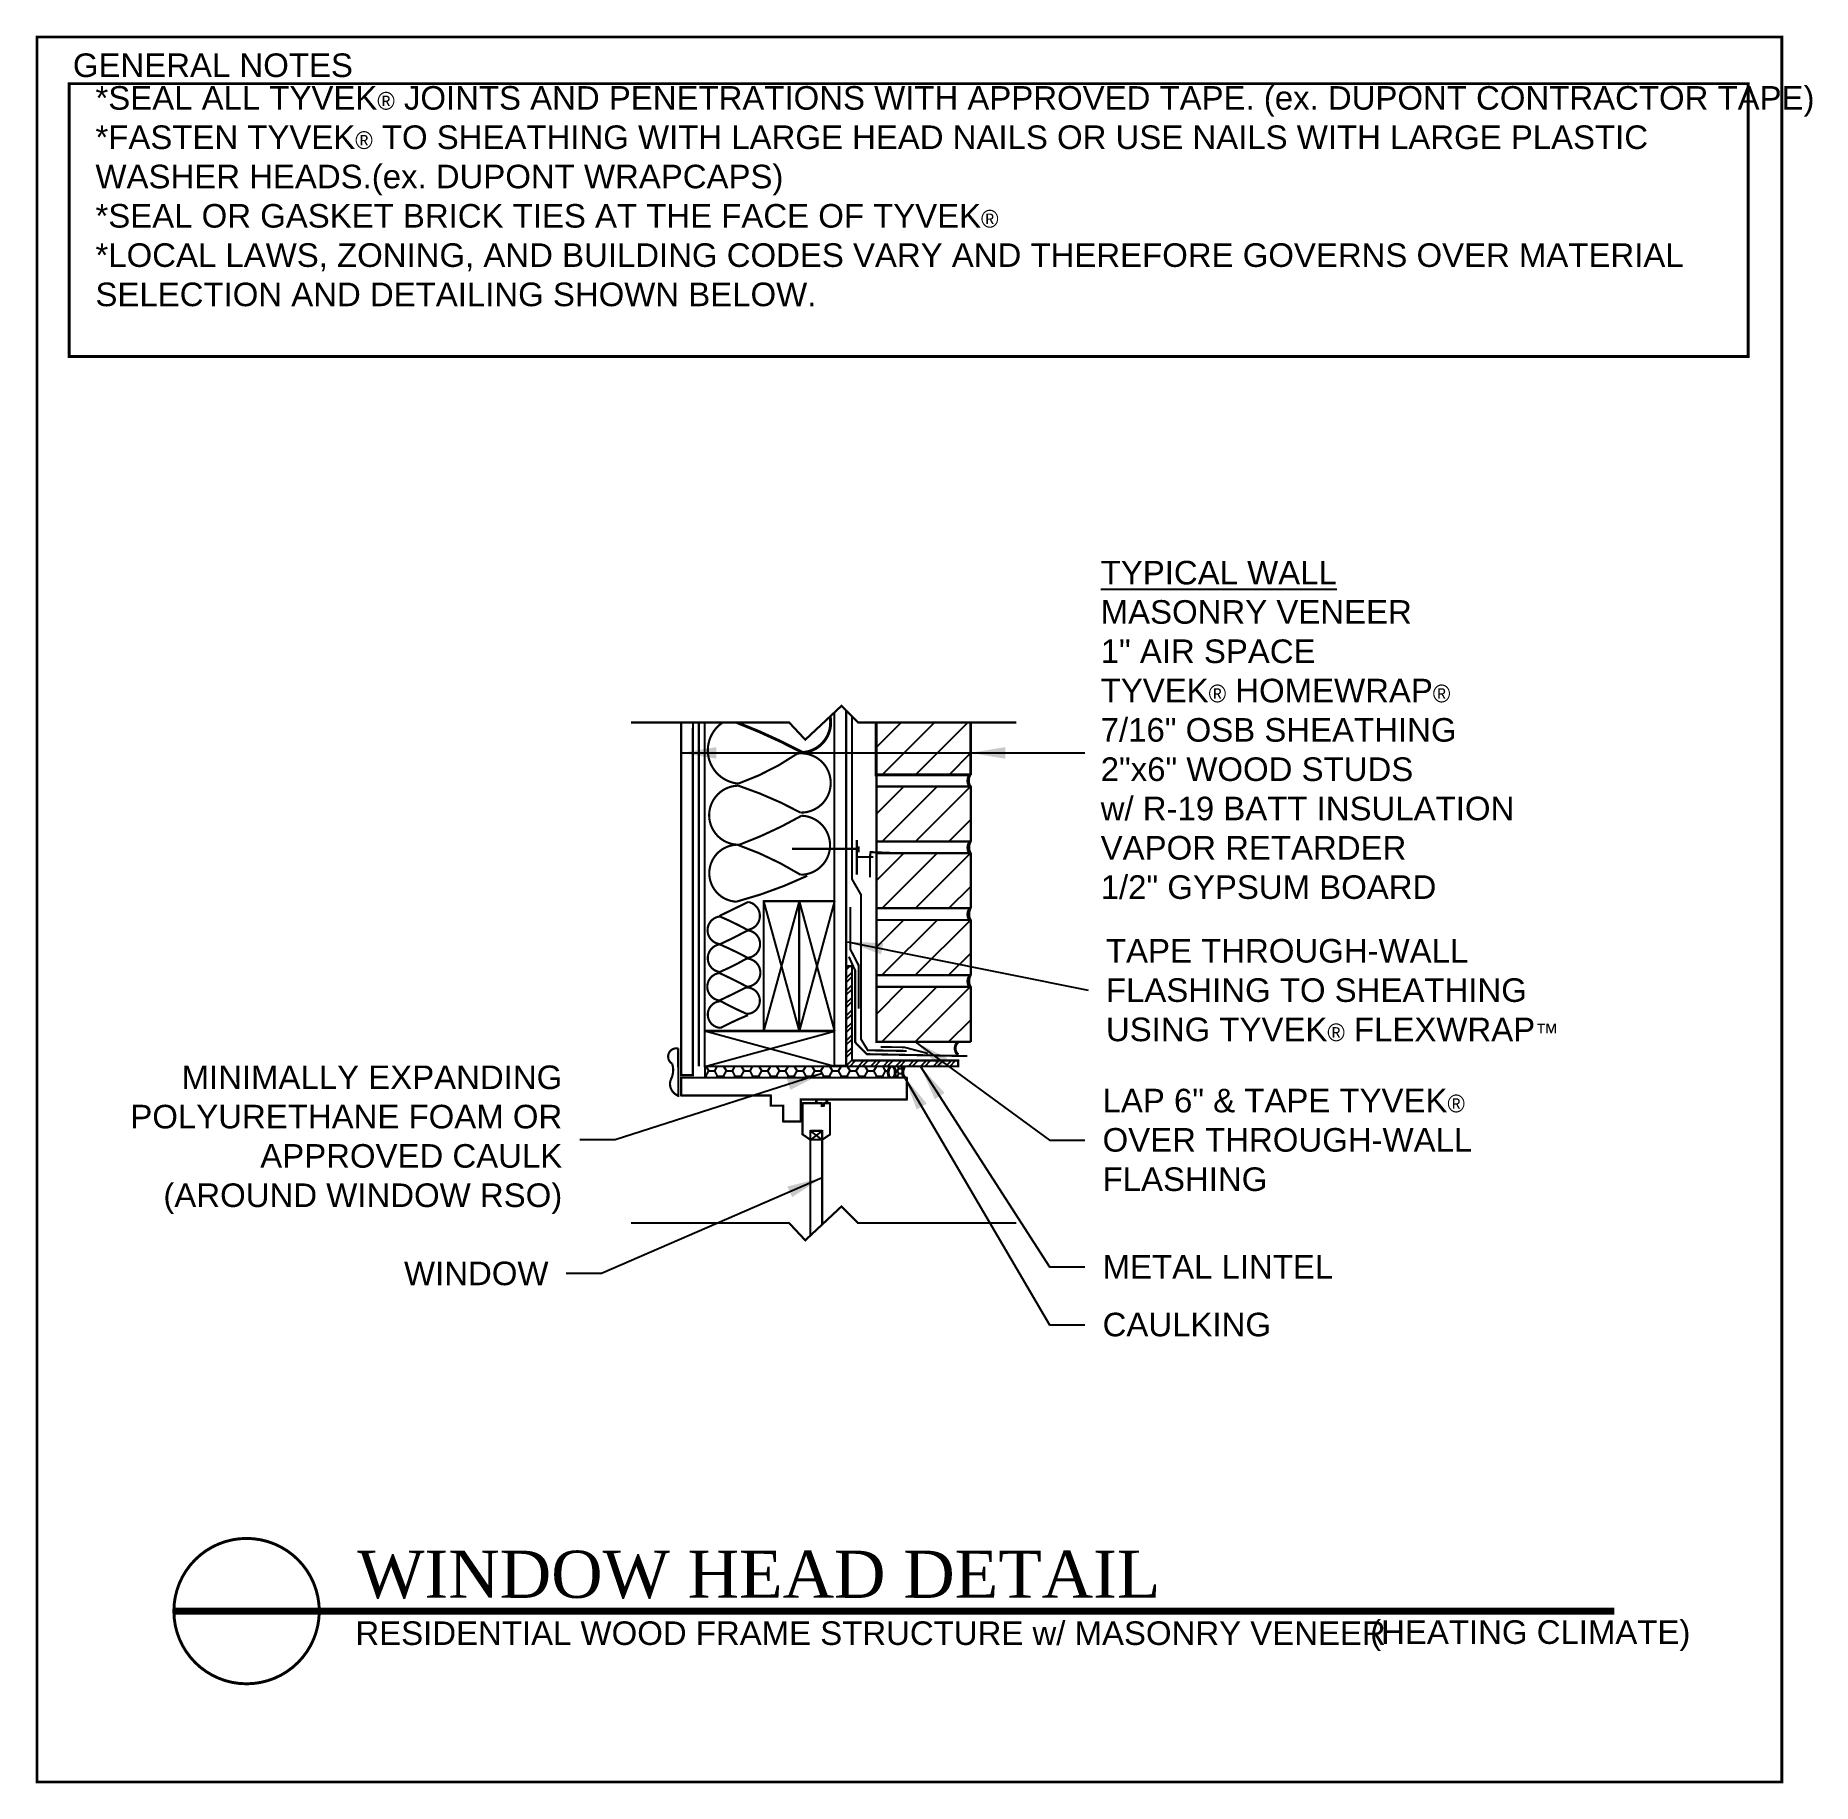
# Model space of a CAD drawing. Extents: x -7.5 to 67.8, y 164.1 to 238.2.
import ezdxf

# ---------------------------------------------------------------- set-up
doc = ezdxf.new("R2010")
doc.units = 0
doc.header["$MEASUREMENT"] = 0
doc.linetypes.add('CENTER', pattern=[2, 1.25, -0.25, 0.25, -0.25])
doc.linetypes.add('DASHED', pattern=[0.75, 0.5, -0.25])
doc.layers.get('0').update_dxf_attribs({"linetype": 'CONTINUOUS'})
for name, color, linetype in [('CLADDING', 242, 'CONTINUOUS'), ('FASTENING', 1, 'CONTINUOUS'), ('FLASHING', 124, 'CONTINUOUS'), ('HATCH', 7, 'CONTINUOUS'), ('INSULATION', 40, 'CONTINUOUS'), ('STRUCTURE', 7, 'CONTINUOUS'), ('TEXT', 7, 'CONTINUOUS'), ('TITLE', 7, 'CONTINUOUS'), ('TYVEK', 5, 'DASHED'), ('VAPOURBARRIER', 114, 'CENTER')]:
    doc.layers.add(name, color=color, linetype=linetype)
doc.styles.add('DETAILS', font='sanss___.ttf', dxfattribs={"height": 1})
doc.styles.add('TITLE', font='TIMES.TTF', dxfattribs={"height": 2})
doc.dimstyles.new('TYVEKDETAILS', dxfattribs={"dimtxt": 1.5, "dimasz": 1.5, "dimexe": 0.75, "dimexo": 0.75, "dimgap": 0.75, "dimtad": 0, "dimtih": 1, "dimtoh": 1, "dimdec": 4, "dimzin": 0, "dimtxsty": 'DETAILS', "dimcen": 0.0625, "dimazin": 3, "dimtfac": 1, "dimtdec": 4, "dimtofl": 0, "dimtmove": 0, "dimatfit": 3, "dimtolj": 1, "dimtzin": 0})
pattern_1 = [(45, (21.0652, 84.9981), (-0.707107, 0.707107), [])]

msp = doc.modelspace()

# ---------------------------------------------------------------- hatches: boundary and pattern name
at = {"layer": 'CLADDING'}
h = msp.add_hatch(dxfattribs=at)
h.set_pattern_fill('ANSI31', color=256, scale=8, style=0)
h.set_pattern_definition(pattern_1)
h.paths.add_polyline_path([(32.142, 209.089), (28.142, 209.089), (28.142, 206.875), (32.142, 206.875)])
edge = h.paths.add_edge_path()
edge.add_line((28.142, 206.375), (28.142, 204.042))
edge.add_line((28.142, 204.042), (32.142, 204.042))
edge.add_line((32.142, 204.042), (32.142, 206.375))
edge.add_ellipse((32.142, 206.625), major_axis=(0.009, 0.25), ratio=0.526037, start_angle=178.28192, end_angle=183.85394, ccw=False)
edge.add_line((32.129, 206.375), (28.142, 206.375))
edge = h.paths.add_edge_path()
edge.add_line((28.142, 203.542), (28.142, 201.209))
edge.add_line((28.142, 201.209), (32.142, 201.209))
edge.add_line((32.142, 201.209), (32.142, 203.541))
edge.add_ellipse((32.142, 203.792), major_axis=(0.009, 0.25), ratio=0.526037, start_angle=178.28192, end_angle=183.85394, ccw=False)
edge.add_line((32.129, 203.542), (28.142, 203.542))
h = msp.add_hatch(dxfattribs=at)
h.set_pattern_fill('ANSI31', color=256, scale=8, style=0)
h.set_pattern_definition(pattern_1)
edge = h.paths.add_edge_path()
edge.add_line((28.142, 200.709), (28.142, 198.375))
edge.add_line((28.142, 198.375), (32.142, 198.375))
edge.add_line((32.142, 198.375), (32.142, 200.708))
edge.add_ellipse((32.142, 200.959), major_axis=(0.009, 0.25), ratio=0.526037, start_angle=178.28192, end_angle=183.85394, ccw=False)
edge.add_line((32.129, 200.709), (28.142, 200.709))
edge = h.paths.add_edge_path()
edge.add_line((32.142, 195.542), (32.142, 197.875))
edge.add_ellipse((32.142, 198.125), major_axis=(0.009, 0.25), ratio=0.526037, start_angle=178.28192, end_angle=183.85394, ccw=False)
edge.add_line((32.129, 197.875), (28.142, 197.875))
edge.add_line((28.142, 197.875), (28.142, 195.542))
edge.add_line((28.142, 195.542), (32.142, 195.542))
at = {"layer": 'FASTENING'}
h = msp.add_hatch(dxfattribs=at)
h.set_pattern_fill('HONEY', color=256, style=0)
h.set_pattern_definition([(0, (21.03115, 84.76021), (0.1875, 0.10825317), [0.125, -0.25]), (120, (21.03115, 84.76021), (-0.1875, 0.10825318), [0.125, -0.25]), (60, (21.03115, 84.76021), (4e-10, 0.21650635), [-0.25, 0.125])])
edge = h.paths.add_edge_path()
edge.add_ellipse((29.424, 194.264), major_axis=(0, -0.24), ratio=0.689177, start_angle=180, end_angle=360, ccw=False)
edge.add_line((29.424, 194.505), (28.792, 194.505))
edge.add_ellipse((28.792, 194.264), major_axis=(0, -0.24), ratio=0.689177, start_angle=0, end_angle=180, ccw=False)
edge.add_line((28.792, 194.024), (29.424, 194.024))
at = {"layer": 'HATCH'}
h = msp.add_hatch(dxfattribs=at)
h.set_pattern_fill('ANSI32', color=8, style=0)
h.set_pattern_definition([(45, (21.03115, 84.7602), (-0.265165, 0.265165), []), (45, (21.20792, 84.7602), (-0.265165, 0.265165), [])])
edge = h.paths.add_edge_path()
edge.add_line((27.108, 198.755), (26.858, 198.755))
edge.add_line((26.858, 198.755), (26.858, 194.505))
edge.add_line((26.858, 194.505), (31.608, 194.505))
edge.add_line((31.608, 194.505), (31.608, 194.754))
edge.add_ellipse((31.608, 195.029), major_axis=(0.009, 0.275), ratio=0.510768, start_angle=178.22743, end_angle=183.71178, ccw=False)
edge.add_line((31.594, 194.755), (27.108, 194.755))
edge.add_line((27.108, 194.755), (27.108, 198.755))
at = {"layer": 'INSULATION'}
h = msp.add_hatch(dxfattribs=at)
h.set_pattern_fill('HONEY', scale=2, style=0)
h.set_pattern_definition([(0, (21.03115, 84.76021), (0.375, 0.21650635), [0.25, -0.5]), (120, (21.03115, 84.76021), (-0.375, 0.21650635), [0.25, -0.5]), (60, (21.03115, 84.76021), (8e-10, 0.4330127), [-0.5, 0.25])])
edge = h.paths.add_edge_path()
edge.add_ellipse((28.792, 194.264), major_axis=(0, -0.24), ratio=0.689177, start_angle=180, end_angle=360, ccw=False)
edge.add_line((28.792, 194.505), (26.858, 194.505))
edge.add_line((26.858, 194.505), (20.858, 194.505))
edge.add_line((20.858, 194.505), (20.858, 194.024))
edge.add_line((20.858, 194.024), (28.792, 194.024))

# ---------------------------------------------------------------- linework, layer by layer
for p, q in [((29.424, 194.024), (19.858, 194.024)), ((19.858, 194.024), (19.858, 193.276)), ((29.424, 194.024), (29.424, 193.103)), ((19.858, 193.276), (23.657, 193.276)), ((23.657, 193.276), (23.657, 192.843)), ((24.936, 192.174), (24.936, 193.103)), ((25.821, 192.941), (25.008, 192.941)), ((25.008, 191.62), (25.008, 192.941)), ((25.592, 192.941), (25.592, 193.103)), ((25.821, 192.827), (25.821, 192.941)), ((26.174, 192.941), (25.906, 192.941)), ((25.906, 192.941), (25.906, 192.827)), ((26.04, 192.941), (26.04, 193.103)), ((26.174, 191.62), (26.174, 192.941)), ((23.657, 192.843), (24.188, 192.843)), ((24.188, 192.843), (24.188, 192.174)), ((24.188, 192.174), (24.936, 192.174)), ((25.906, 192.827), (25.821, 192.827)), ((25.341, 191.394), (25.008, 191.62)), ((25.841, 191.394), (25.341, 191.769)), ((25.841, 191.769), (25.341, 191.394)), ((25.841, 191.769), (25.341, 191.769)), ((25.841, 191.394), (26.174, 191.62)), ((25.841, 191.394), (25.341, 191.394))]:
    msp.add_line(p, q)
at = {"const_width": 0.125}
msp.add_lwpolyline([(-7.458, 164.159), (66.542, 164.159), (66.542, 238.159), (-7.458, 238.159)], close=True, dxfattribs=at)
for points, const_width in [([(19.736, 193.264), (19.736, 195.264, 0.848018), (19.477, 194.62, -0.204042), (19.419, 193.94, 0.412305), (19.736, 193.264, -1.317313)], 0.09), ([(1.429, 174.488, -1), (1.429, 168.322, -1), (1.429, 174.488, -0.7496)], 0.125)]:
    msp.add_lwpolyline(points, format="xyb", dxfattribs=dict(const_width=const_width))
for points, const_width in [([(25.341, 191.769), (25.341, 187.333)], 0.09), ([(25.841, 191.769), (25.841, 187.801)], 0.09), ([(17.738, 187.86), (24.441, 187.86), (25.124, 187.13), (26.66, 188.567), (27.367, 187.86), (34.07, 187.86)], 0.06)]:
    msp.add_lwpolyline(points, dxfattribs=dict(const_width=const_width))
at = {"layer": 'CLADDING'}
for p, q in [((28.142, 209.089), (28.142, 195.542)), ((32.142, 209.089), (32.142, 206.875)), ((32.142, 209.089), (32.142, 206.875)), ((32.142, 206.875), (28.142, 206.875)), ((32.142, 206.375), (28.142, 206.375)), ((32.142, 206.375), (28.142, 206.375)), ((32.142, 206.375), (32.142, 204.042)), ((32.142, 204.042), (28.142, 204.042)), ((32.142, 203.542), (28.142, 203.542)), ((32.142, 203.542), (28.142, 203.542)), ((32.142, 203.542), (32.142, 201.209)), ((32.142, 201.209), (28.142, 201.209)), ((32.142, 200.709), (28.142, 200.709)), ((32.142, 200.709), (28.142, 200.709)), ((32.142, 200.709), (32.142, 198.375)), ((28.142, 198.375), (32.142, 198.375)), ((32.142, 197.875), (28.142, 197.875)), ((32.142, 197.875), (32.142, 195.542)), ((32.142, 195.542), (28.142, 195.542))]:
    msp.add_line(p, q, dxfattribs=at)
for points, const_width in [([(32.114, 206.875), (28.132, 206.873), (28.127, 209.089)], 0.125), ([(28.142, 209.089), (28.142, 195.542)], 0.09), ([(32.127, 195.542), (28.145, 195.539), (28.14, 197.875), (32.14, 197.875), (32.141, 195.542)], 0.09)]:
    msp.add_lwpolyline(points, dxfattribs=dict(at, const_width=const_width))
for points, const_width in [([(32.127, 209.089), (32.128, 206.875, 0.270406), (32.127, 206.375), (32.127, 206.375)], 0.09), ([(32.127, 204.042), (28.145, 204.039), (28.14, 206.375), (32.14, 206.375), (32.141, 204.042, 0.270406), (32.14, 203.542, 0.907431), (32.14, 203.542, -0.193127)], 0.09), ([(32.127, 201.209), (28.145, 201.206), (28.14, 203.542), (32.14, 203.542), (32.141, 201.209, 0.270406), (32.14, 200.709, 0.907431), (32.14, 200.709, -0.193127)], 0.09), ([(32.127, 198.375), (28.145, 198.373), (28.14, 200.709), (32.14, 200.709), (32.141, 198.375, 0.270406), (32.14, 197.875, 0.907431), (32.14, 197.875, -0.193127)], 0.09), ([(31.608, 194.993, -0.463053), (31.607, 195.542, 1.083072)], 0.125)]:
    msp.add_lwpolyline(points, format="xyb", dxfattribs=dict(at, const_width=const_width))
at = {"layer": 'CLADDING', "extrusion": (0, 0, -1)}
for centre in [(32.142, 206.625), (32.142, 203.792), (32.142, 200.959), (32.142, 198.125)]:
    msp.add_ellipse(centre, major_axis=(0.009, 0.25), ratio=0.526037, start_param=3.074329, end_param=6.215921, dxfattribs=at)
at = {"layer": 'FASTENING', "const_width": 0.09}
msp.add_lwpolyline([(24.556, 203.73), (27.384, 203.73), (27.384, 203.837), (27.384, 203.587), (27.384, 203.73), (27.31, 203.73), (27.31, 204.11), (27.31, 202.632), (27.31, 203.389), (28.006, 203.389), (27.867, 203.389), (27.867, 202.522), (27.867, 203.389), (27.894, 203.592), (29.299, 203.535)], dxfattribs=at)
at = {"layer": 'FASTENING', "color": 112, "const_width": 0.08}
msp.add_lwpolyline([(30.321, 195.053), (29.323, 195.317), (28.323, 195.328)], dxfattribs=at)
at = {"layer": 'FASTENING', "const_width": 0.125}
for points in [[(28.709, 194.478, 0.260822), (28.694, 194.024, -22.801641)], [(28.875, 194.478, -0.308369), (28.865, 194.024, 22.801641)], [(29.322, 194.453, 0.354744), (29.348, 194.024, -22.801641)]]:
    msp.add_lwpolyline(points, format="xyb", dxfattribs=at)
at = {"layer": 'FASTENING'}
msp.add_ellipse((28.792, 194.264), major_axis=(0, -0.24), ratio=0.689177, dxfattribs=at)
msp.add_ellipse((29.424, 194.264), major_axis=(0, -0.24), ratio=0.689177, start_param=3.141593, end_param=6.283185, dxfattribs=at)
at = {"layer": 'FLASHING'}
for p, q in [((27.233, 198.583), (27.233, 195.533)), ((27.732, 195.024), (27.233, 195.533)), ((31.983, 194.943), (27.732, 195.024))]:
    msp.add_line(p, q, dxfattribs=at)
at = {"layer": 'FLASHING', "const_width": 0.09}
msp.add_lwpolyline([(26.974, 199.154), (26.974, 199.154), (27.233, 198.583), (27.233, 195.533), (27.732, 195.024), (31.983, 194.943)], dxfattribs=at)
at = {"layer": 'INSULATION'}
for points, const_width in [([(21.624, 209.089, 0.710753), (22.287, 206.498, 0.065918), (24.793, 207.772, -1.071863), (24.925, 205.268, 0.044094), (22.287, 206.41, 1.007041), (22.331, 203.906, 0.04039), (24.969, 205.136, -0.980527), (24.925, 202.632, 0.054396), (22.243, 203.906, 0.967203), (22.2, 201.49, 0.046019), (25.205, 202.586)], 0.09), ([(26.175, 209.343, -0.452665), (25.013, 207.816, 0.02957), (22.221, 209.089, 0.023405)], 0.125), ([(21.485, 200.886), (22.702, 201.478, -0.865428), (22.67, 200.294, 0.027485), (21.496, 200.864, 0.899465), (21.517, 199.691, 0.014655), (22.68, 200.272, -0.908074), (22.68, 199.11, 0.021981), (21.496, 199.68, 0.864899), (21.496, 198.507, 0.029309), (22.637, 199.078, -0.955703), (22.659, 197.883, 0.013113), (21.485, 198.464, 0.890056), (21.485, 197.302, 0.01109), (22.605, 197.851, -1.029162), (22.637, 196.731, -0.01769), (21.539, 197.269, 0.972005), (21.539, 196.139, -0.027009), (22.691, 196.677, -0.482387)], 0.09)]:
    msp.add_lwpolyline(points, format="xyb", dxfattribs=dict(at, const_width=const_width))
at = {"layer": 'STRUCTURE'}
for p, q in [((19.858, 194.126), (19.858, 208.851)), ((20.358, 194.126), (20.358, 208.851)), ((20.858, 194.505), (20.858, 208.851)), ((26.358, 194.505), (26.358, 209.275)), ((26.858, 202.441), (26.858, 209.361)), ((26.858, 194.505), (26.858, 202.441)), ((24.858, 201.505), (23.358, 196.005)), ((23.358, 201.505), (24.858, 196.005)), ((24.858, 201.505), (23.358, 201.505)), ((23.358, 201.505), (23.358, 196.005)), ((26.358, 201.505), (24.858, 196.005)), ((24.858, 201.505), (26.358, 196.005)), ((24.858, 201.505), (24.858, 196.005)), ((26.358, 201.505), (24.858, 201.505)), ((26.358, 196.005), (26.358, 201.505)), ((27.108, 194.755), (27.108, 198.755)), ((26.358, 194.505), (20.858, 196.005)), ((20.858, 194.505), (26.358, 196.005)), ((26.358, 196.005), (20.858, 196.005)), ((19.736, 194.472), (19.736, 195.221)), ((19.736, 195.221), (19.736, 193.221)), ((26.858, 194.505), (20.858, 194.505)), ((20.858, 194.505), (20.858, 194.024)), ((31.608, 194.505), (26.858, 194.505)), ((31.608, 194.755), (27.108, 194.755)), ((31.608, 194.505), (31.608, 194.755)), ((20.358, 194.126), (19.858, 194.126)), ((29.424, 193.103), (24.936, 193.103))]:
    msp.add_line(p, q, dxfattribs=at)
for points, const_width in [([(17.738, 209.089), (24.441, 209.089), (25.124, 208.359), (26.66, 209.796), (27.367, 209.089), (34.07, 209.089)], 0.09), ([(20.858, 209.089), (20.858, 194.505), (26.358, 194.505), (26.358, 209.513)], 0.09), ([(26.858, 209.598), (26.858, 194.531), (26.358, 194.531)], 0.09), ([(19.858, 209.089), (19.858, 194.126), (20.358, 194.126), (20.358, 209.089)], 0.09), ([(24.858, 201.505), (23.358, 201.505), (23.358, 196.005), (24.858, 196.005)], 0.09), ([(26.358, 201.505), (24.858, 201.505), (24.858, 196.005), (26.358, 196.005)], 0.09), ([(26.858, 198.755), (27.108, 198.755), (27.108, 194.755), (31.608, 194.755), (31.608, 194.505), (26.858, 194.505), (26.858, 198.755)], 0.09), ([(26.358, 196.005), (20.858, 196.005)], 0.125), ([(19.858, 194.024), (29.424, 194.024), (29.424, 193.103), (24.936, 193.103), (24.936, 192.174), (24.188, 192.174), (24.188, 192.843), (23.657, 192.843), (23.657, 193.276), (19.858, 193.276), (19.858, 194.024)], 0.09), ([(25.008, 192.941), (25.821, 192.941), (25.821, 192.827), (25.906, 192.827), (25.906, 192.941), (26.174, 192.941), (26.174, 191.62), (25.841, 191.394), (25.841, 191.769), (25.341, 191.769), (25.341, 191.394), (25.008, 191.62), (25.008, 192.941)], 0.09), ([(25.592, 193.103), (25.592, 192.941)], 0.125), ([(26.04, 193.103), (26.04, 192.941)], 0.125), ([(17.738, 187.86), (24.441, 187.86), (25.124, 187.13), (26.66, 188.567), (27.367, 187.86), (34.07, 187.86)], 0.09)]:
    msp.add_lwpolyline(points, dxfattribs=dict(at, const_width=const_width))
at = {"layer": 'TEXT', "color": 140, "const_width": 0.09}
msp.add_lwpolyline([(27.039, 201.264), (27.039, 199.462), (27.391, 198.78), (27.391, 196.957)], dxfattribs=at)
at = {"layer": 'TITLE', "const_width": 0.125}
msp.add_lwpolyline([(-6.092, 236.181), (65.115, 236.181), (65.115, 224.614), (-6.092, 224.614)], close=True, dxfattribs=at)
at = {"layer": 'TITLE', "const_width": 0.3}
msp.add_lwpolyline([(-1.654, 171.405), (59.432, 171.405)], dxfattribs=at)
at = {"layer": 'TYVEK', "const_width": 0.09}
msp.add_lwpolyline([(27.108, 209.348), (27.108, 202.441), (27.489, 201.781), (27.489, 195.659), (27.774, 195.187), (29.429, 195.16)], dxfattribs=at)
at = {"layer": 'VAPOURBARRIER', "linetype": 'CENTER', "const_width": 0.09}
msp.add_lwpolyline([(20.608, 194.505), (20.608, 209.089)], dxfattribs=at)

# ---------------------------------------------------------------- texts
at = {"layer": 'TEXT', "insert": (-4.978, 236.076), "char_height": 0.99975, "width": 69.25, "attachment_point": 1, "style": 'DETAILS'}
msp.add_mtext('*SEAL ALL TYVEK{\\fSymbol|b0|i0|c2|p18;\\H0.7502x;â} JOINTS AND PENETRATIONS WITH APPROVED TAPE. (ex. DUPONT CONTRACTOR TAPE)\\P*{\\fSansSerif|b0|i0|c2|p0;FASTEN TYVEK\\fSymbol|b0|i0|c2|p16;\\H0.7502x;â\\fSansSerif|b0|i0|c2|p0;\\H1.333x; TO SHEATHING WITH LARGE HEAD NAILS OR USE NAILS WITH LARGE PLASTIC WASHER HEADS.}(ex. DUPONT WRAPCAPS)\\P*SEAL OR GASKET BRICK TIES AT THE FACE OF TYVEK{\\fSymbol|b0|i0|c2|p18;\\H0.7502x;â\\P}*LOCAL LAWS, ZONING, AND BUILDING CODES VARY AND THEREFORE GOVERNS OVER MATERIAL SELECTION AND DETAILING SHOWN BELOW.', dxfattribs=at)
at = {"layer": 'TEXT', "char_height": 1, "style": 'DETAILS'}
for s, insert, attachment_point in [('{\\LTYPICAL WALL\\P}MASONRY VENEER\\P1" AIR SPACE\\PTYVEK{\\fSymbol|b0|i0|c2|p18;\\H0.75x;â} HOMEWRAP{\\fSymbol|b0|i0|c2|p18;\\H0.75x;â\\P}7/16" OSB SHEATHING\\P2"x6" WOOD STUDS \\Pw/ R-19 BATT INSULATION\\PVAPOR RETARDER\\P1/2" GYPSUM BOARD', (37.652, 208.769), 4), ('TAPE THROUGH-WALL \\PFLASHING TO SHEATHING\\PUSING TYVEK{\\fSymbol|b0|i0|c2|p18;\\H0.75x;Ò} FLEXWRAP{\\fSymbol|b0|i0|c2|p18;\\H0.75x;Ô}', (37.875, 197.733), 4), ('MINIMALLY EXPANDING\\PPOLYURETHANE FOAM OR\\PAPPROVED CAULK \\P(AROUND WINDOW RSO)', (14.817, 191.392), 6), ('LAP 6" & TAPE TYVEK{\\fSymbol|b0|i0|c2|p18;\\H0.75x;â} \\POVER THROUGH-WALL\\PFLASHING ', (37.733, 191.382), 4), ('\\A1;WINDOW', (14.235, 185.719), 6), ('\\A1;METAL LINTEL', (37.733, 186.004), 4), ('\\A1;CAULKING', (37.733, 183.551), 4)]:
    msp.add_mtext(s, dxfattribs=dict(at, insert=insert, attachment_point=attachment_point))
at = {"layer": 'TITLE'}
for s, insert, char_height, width, attachment_point, style in [('GENERAL NOTES', (-5.937, 237.462), 1, 19.25, 1, 'DETAILS'), ('WINDOW HEAD DETAIL', (6.128, 172.946), 2, 54.43787, 4, 'TITLE'), ('(HEATING CLIMATE)', (49.08, 170.364), 1, 14.74941, 4, 'DETAILS'), ('RESIDENTIAL WOOD FRAME STRUCTURE w/ MASONRY VENEER ', (6.045, 170.463), 1, 54.4375, 4, 'DETAILS')]:
    msp.add_mtext(s, dxfattribs=dict(at, insert=insert, char_height=char_height, width=width, attachment_point=attachment_point, style=style))

# ---------------------------------------------------------------- leaders
at = {"layer": 'TEXT'}
for points in [[(19.858, 207.799), (36.983, 207.799)], [(32.108, 207.799), (36.983, 207.799)]]:
    msp.add_leader(points, dimstyle='TYVEKDETAILS', dxfattribs=at)
at = {"layer": 'TEXT', "annotation_type": 0, "has_hookline": 1}
for points, hookline_direction, text_width in [([(26.913, 199.792), (37.125, 197.733)], 0, 18.865), ([(29.786, 195.542), (35.483, 191.382), (36.983, 191.382)], 0, 15.311), ([(30.013, 194.505), (35.483, 186.004), (36.983, 186.004)], 0, 9.471), ([(25.844, 194.204), (17.067, 191.392), (15.567, 191.392)], 1, 17.804), ([(29.306, 194.096), (35.483, 183.551), (36.983, 183.551)], 0, 6.853), ([(25.841, 189.785), (16.485, 185.719), (14.985, 185.719)], 1, 5.968)]:
    msp.add_leader(points, dimstyle='TYVEKDETAILS', dxfattribs=dict(at, hookline_direction=hookline_direction, text_width=text_width))

doc.saveas('drawing.dxf')
